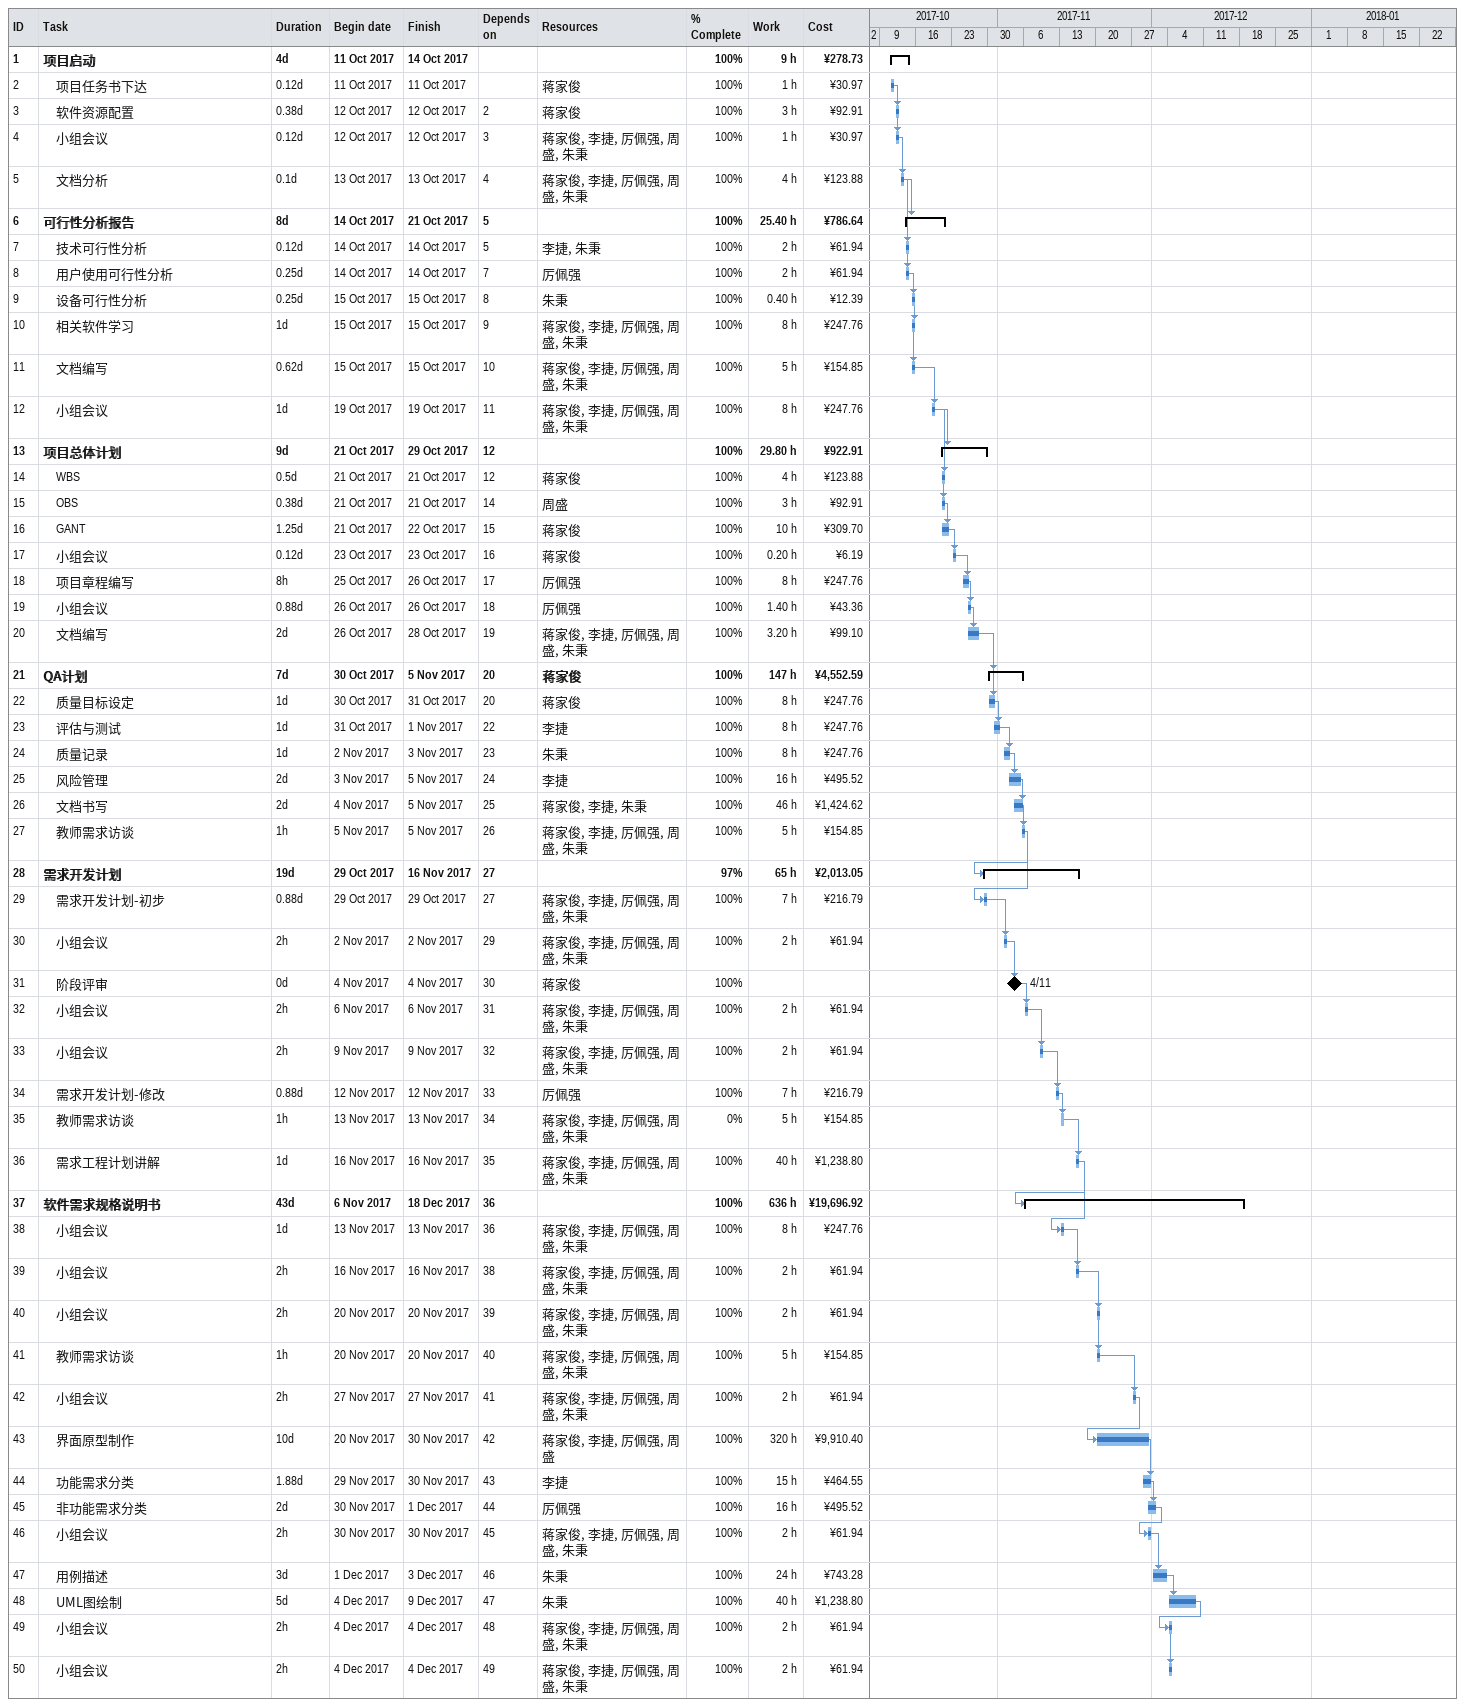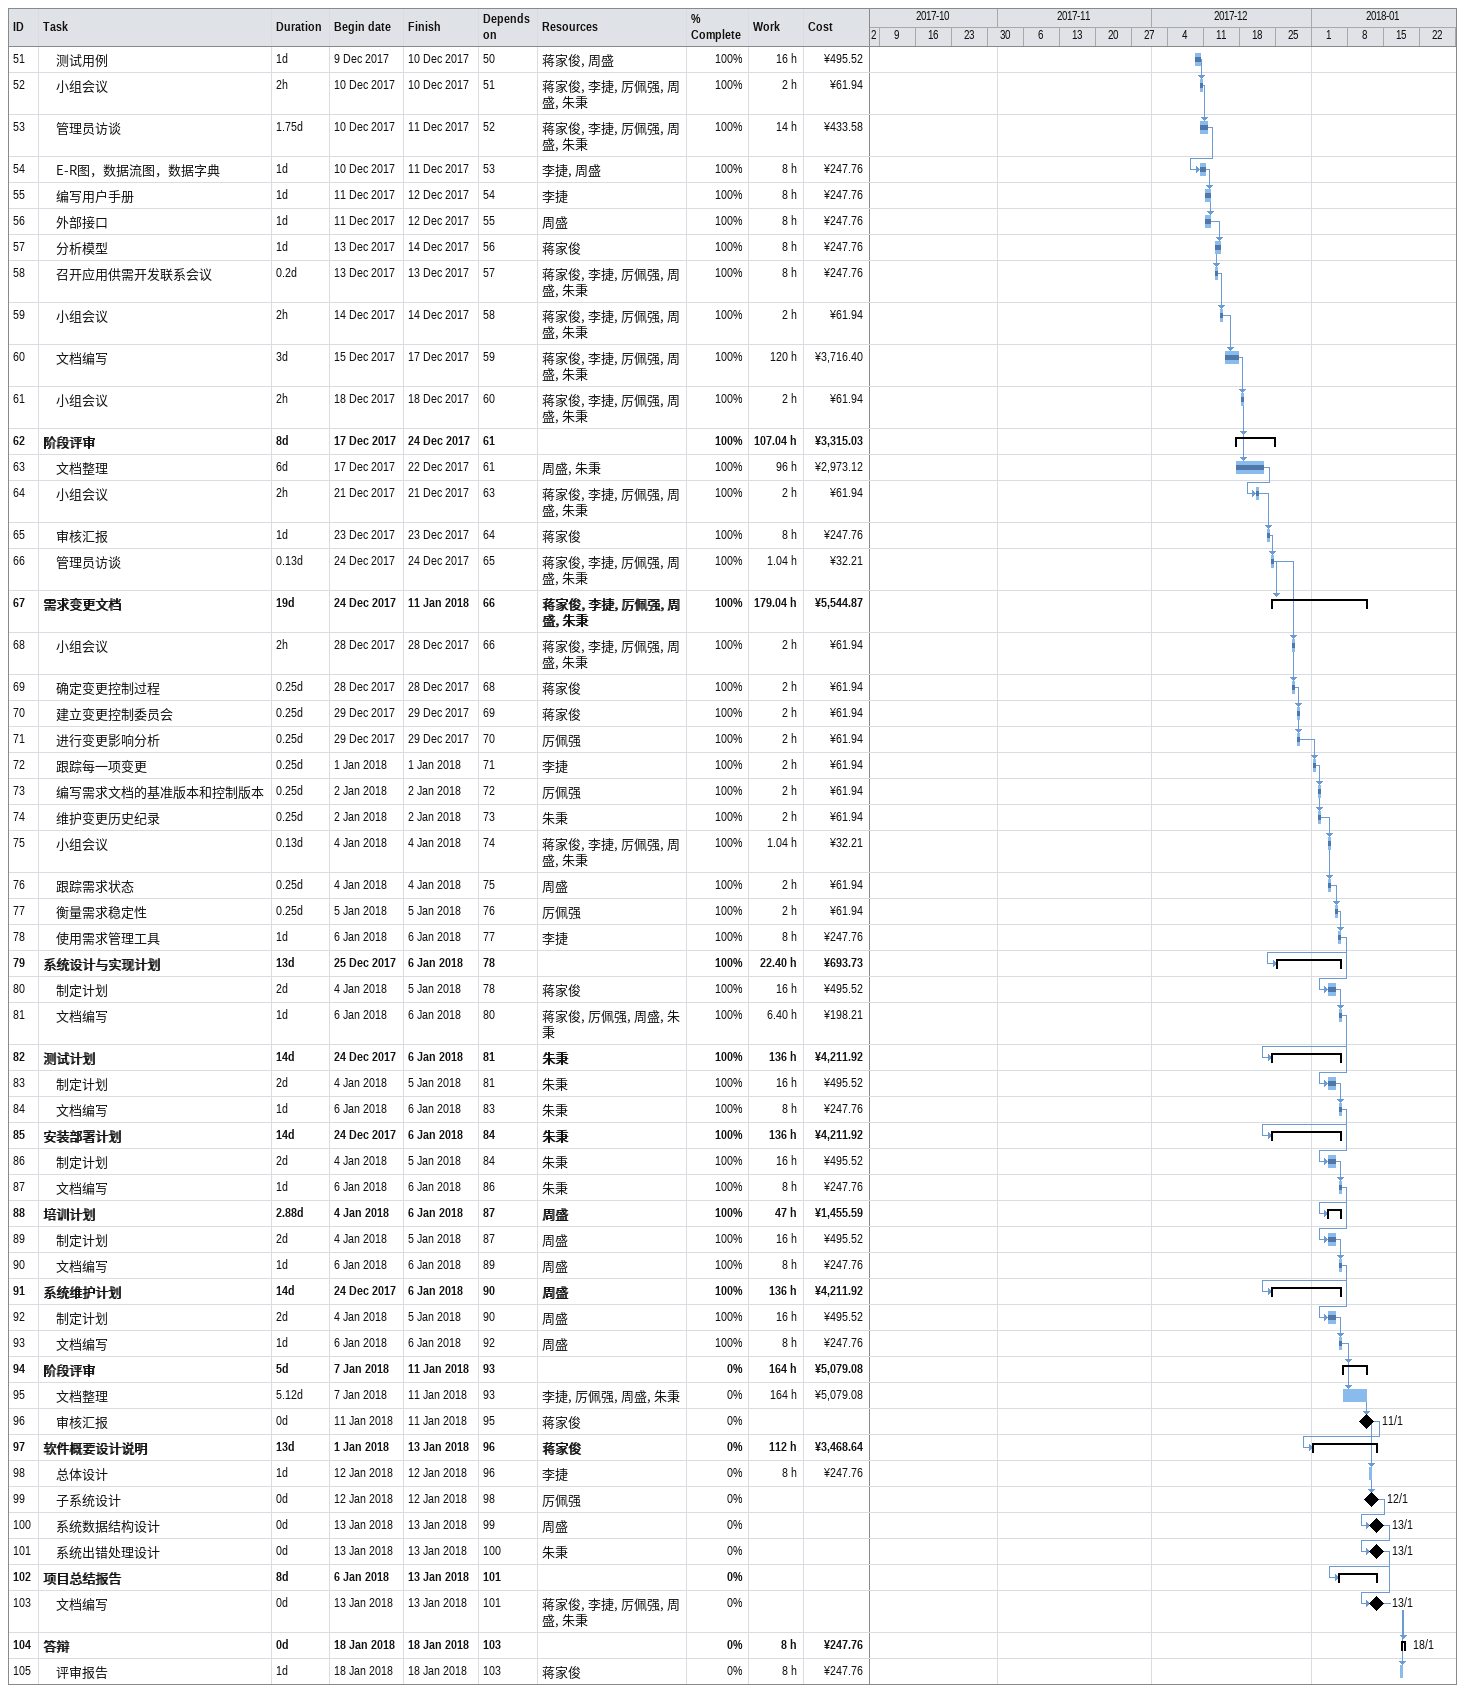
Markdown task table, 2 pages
| ID | Level | Task | Duration | Start | Finish | Predecessors | Resources | % complete | Work (h) | Cost (¥) |
|---|---|---|---|---|---|---|---|---|---|---|
| 1 | 1 | **项目启动** | 4d | 2017-10-11 | 2017-10-14 |  |  | 100 | 9 | 278.73 |
| 2 | 2 | 项目任务书下达 | 0.12d | 2017-10-11 | 2017-10-11 |  | 蒋家俊 | 100 | 1 | 30.97 |
| 3 | 2 | 软件资源配置 | 0.38d | 2017-10-12 | 2017-10-12 | 2 | 蒋家俊 | 100 | 3 | 92.91 |
| 4 | 2 | 小组会议 | 0.12d | 2017-10-12 | 2017-10-12 | 3 | 蒋家俊, 李捷, 厉佩强, 周盛, 朱秉 | 100 | 1 | 30.97 |
| 5 | 2 | 文档分析 | 0.1d | 2017-10-13 | 2017-10-13 | 4 | 蒋家俊, 李捷, 厉佩强, 周盛, 朱秉 | 100 | 4 | 123.88 |
| 6 | 1 | **可行性分析报告** | 8d | 2017-10-14 | 2017-10-21 | 5 |  | 100 | 25.40 | 786.64 |
| 7 | 2 | 技术可行性分析 | 0.12d | 2017-10-14 | 2017-10-14 | 5 | 李捷, 朱秉 | 100 | 2 | 61.94 |
| 8 | 2 | 用户使用可行性分析 | 0.25d | 2017-10-14 | 2017-10-14 | 7 | 厉佩强 | 100 | 2 | 61.94 |
| 9 | 2 | 设备可行性分析 | 0.25d | 2017-10-15 | 2017-10-15 | 8 | 朱秉 | 100 | 0.40 | 12.39 |
| 10 | 2 | 相关软件学习 | 1d | 2017-10-15 | 2017-10-15 | 9 | 蒋家俊, 李捷, 厉佩强, 周盛, 朱秉 | 100 | 8 | 247.76 |
| 11 | 2 | 文档编写 | 0.62d | 2017-10-15 | 2017-10-15 | 10 | 蒋家俊, 李捷, 厉佩强, 周盛, 朱秉 | 100 | 5 | 154.85 |
| 12 | 2 | 小组会议 | 1d | 2017-10-19 | 2017-10-19 | 11 | 蒋家俊, 李捷, 厉佩强, 周盛, 朱秉 | 100 | 8 | 247.76 |
| 13 | 1 | **项目总体计划** | 9d | 2017-10-21 | 2017-10-29 | 12 |  | 100 | 29.80 | 922.91 |
| 14 | 2 | WBS | 0.5d | 2017-10-21 | 2017-10-21 | 12 | 蒋家俊 | 100 | 4 | 123.88 |
| 15 | 2 | OBS | 0.38d | 2017-10-21 | 2017-10-21 | 14 | 周盛 | 100 | 3 | 92.91 |
| 16 | 2 | GANT | 1.25d | 2017-10-21 | 2017-10-22 | 15 | 蒋家俊 | 100 | 10 | 309.70 |
| 17 | 2 | 小组会议 | 0.12d | 2017-10-23 | 2017-10-23 | 16 | 蒋家俊 | 100 | 0.20 | 6.19 |
| 18 | 2 | 项目章程编写 | 8h | 2017-10-25 | 2017-10-26 | 17 | 厉佩强 | 100 | 8 | 247.76 |
| 19 | 2 | 小组会议 | 0.88d | 2017-10-26 | 2017-10-26 | 18 | 厉佩强 | 100 | 1.40 | 43.36 |
| 20 | 2 | 文档编写 | 2d | 2017-10-26 | 2017-10-28 | 19 | 蒋家俊, 李捷, 厉佩强, 周盛, 朱秉 | 100 | 3.20 | 99.10 |
| 21 | 1 | **QA计划** | 7d | 2017-10-30 | 2017-11-05 | 20 | 蒋家俊 | 100 | 147 | 4552.59 |
| 22 | 2 | 质量目标设定 | 1d | 2017-10-30 | 2017-10-31 | 20 | 蒋家俊 | 100 | 8 | 247.76 |
| 23 | 2 | 评估与测试 | 1d | 2017-10-31 | 2017-11-01 | 22 | 李捷 | 100 | 8 | 247.76 |
| 24 | 2 | 质量记录 | 1d | 2017-11-02 | 2017-11-03 | 23 | 朱秉 | 100 | 8 | 247.76 |
| 25 | 2 | 风险管理 | 2d | 2017-11-03 | 2017-11-05 | 24 | 李捷 | 100 | 16 | 495.52 |
| 26 | 2 | 文档书写 | 2d | 2017-11-04 | 2017-11-05 | 25 | 蒋家俊, 李捷, 朱秉 | 100 | 46 | 1424.62 |
| 27 | 2 | 教师需求访谈 | 1h | 2017-11-05 | 2017-11-05 | 26 | 蒋家俊, 李捷, 厉佩强, 周盛, 朱秉 | 100 | 5 | 154.85 |
| 28 | 1 | **需求开发计划** | 19d | 2017-10-29 | 2017-11-16 | 27 |  | 97 | 65 | 2013.05 |
| 29 | 2 | 需求开发计划-初步 | 0.88d | 2017-10-29 | 2017-10-29 | 27 | 蒋家俊, 李捷, 厉佩强, 周盛, 朱秉 | 100 | 7 | 216.79 |
| 30 | 2 | 小组会议 | 2h | 2017-11-02 | 2017-11-02 | 29 | 蒋家俊, 李捷, 厉佩强, 周盛, 朱秉 | 100 | 2 | 61.94 |
| 31 | 2 | 阶段评审 | 0d | 2017-11-04 | 2017-11-04 | 30 | 蒋家俊 | 100 |  |  |
| 32 | 2 | 小组会议 | 2h | 2017-11-06 | 2017-11-06 | 31 | 蒋家俊, 李捷, 厉佩强, 周盛, 朱秉 | 100 | 2 | 61.94 |
| 33 | 2 | 小组会议 | 2h | 2017-11-09 | 2017-11-09 | 32 | 蒋家俊, 李捷, 厉佩强, 周盛, 朱秉 | 100 | 2 | 61.94 |
| 34 | 2 | 需求开发计划-修改 | 0.88d | 2017-11-12 | 2017-11-12 | 33 | 厉佩强 | 100 | 7 | 216.79 |
| 35 | 2 | 教师需求访谈 | 1h | 2017-11-13 | 2017-11-13 | 34 | 蒋家俊, 李捷, 厉佩强, 周盛, 朱秉 | 0 | 5 | 154.85 |
| 36 | 2 | 需求工程计划讲解 | 1d | 2017-11-16 | 2017-11-16 | 35 | 蒋家俊, 李捷, 厉佩强, 周盛, 朱秉 | 100 | 40 | 1238.80 |
| 37 | 1 | **软件需求规格说明书** | 43d | 2017-11-06 | 2017-12-18 | 36 |  | 100 | 636 | 19696.92 |
| 38 | 2 | 小组会议 | 1d | 2017-11-13 | 2017-11-13 | 36 | 蒋家俊, 李捷, 厉佩强, 周盛, 朱秉 | 100 | 8 | 247.76 |
| 39 | 2 | 小组会议 | 2h | 2017-11-16 | 2017-11-16 | 38 | 蒋家俊, 李捷, 厉佩强, 周盛, 朱秉 | 100 | 2 | 61.94 |
| 40 | 2 | 小组会议 | 2h | 2017-11-20 | 2017-11-20 | 39 | 蒋家俊, 李捷, 厉佩强, 周盛, 朱秉 | 100 | 2 | 61.94 |
| 41 | 2 | 教师需求访谈 | 1h | 2017-11-20 | 2017-11-20 | 40 | 蒋家俊, 李捷, 厉佩强, 周盛, 朱秉 | 100 | 5 | 154.85 |
| 42 | 2 | 小组会议 | 2h | 2017-11-27 | 2017-11-27 | 41 | 蒋家俊, 李捷, 厉佩强, 周盛, 朱秉 | 100 | 2 | 61.94 |
| 43 | 2 | 界面原型制作 | 10d | 2017-11-20 | 2017-11-30 | 42 | 蒋家俊, 李捷, 厉佩强, 周盛 | 100 | 320 | 9910.40 |
| 44 | 2 | 功能需求分类 | 1.88d | 2017-11-29 | 2017-11-30 | 43 | 李捷 | 100 | 15 | 464.55 |
| 45 | 2 | 非功能需求分类 | 2d | 2017-11-30 | 2017-12-01 | 44 | 厉佩强 | 100 | 16 | 495.52 |
| 46 | 2 | 小组会议 | 2h | 2017-11-30 | 2017-11-30 | 45 | 蒋家俊, 李捷, 厉佩强, 周盛, 朱秉 | 100 | 2 | 61.94 |
| 47 | 2 | 用例描述 | 3d | 2017-12-01 | 2017-12-03 | 46 | 朱秉 | 100 | 24 | 743.28 |
| 48 | 2 | UML图绘制 | 5d | 2017-12-04 | 2017-12-09 | 47 | 朱秉 | 100 | 40 | 1238.80 |
| 49 | 2 | 小组会议 | 2h | 2017-12-04 | 2017-12-04 | 48 | 蒋家俊, 李捷, 厉佩强, 周盛, 朱秉 | 100 | 2 | 61.94 |
| 50 | 2 | 小组会议 | 2h | 2017-12-04 | 2017-12-04 | 49 | 蒋家俊, 李捷, 厉佩强, 周盛, 朱秉 | 100 | 2 | 61.94 |
| 51 | 2 | 测试用例 | 1d | 2017-12-09 | 2017-12-10 | 50 | 蒋家俊, 周盛 | 100 | 16 | 495.52 |
| 52 | 2 | 小组会议 | 2h | 2017-12-10 | 2017-12-10 | 51 | 蒋家俊, 李捷, 厉佩强, 周盛, 朱秉 | 100 | 2 | 61.94 |
| 53 | 2 | 管理员访谈 | 1.75d | 2017-12-10 | 2017-12-11 | 52 | 蒋家俊, 李捷, 厉佩强, 周盛, 朱秉 | 100 | 14 | 433.58 |
| 54 | 2 | E-R图，数据流图，数据字典 | 1d | 2017-12-10 | 2017-12-11 | 53 | 李捷, 周盛 | 100 | 8 | 247.76 |
| 55 | 2 | 编写用户手册 | 1d | 2017-12-11 | 2017-12-12 | 54 | 李捷 | 100 | 8 | 247.76 |
| 56 | 2 | 外部接口 | 1d | 2017-12-11 | 2017-12-12 | 55 | 周盛 | 100 | 8 | 247.76 |
| 57 | 2 | 分析模型 | 1d | 2017-12-13 | 2017-12-14 | 56 | 蒋家俊 | 100 | 8 | 247.76 |
| 58 | 2 | 召开应用供需开发联系会议 | 0.2d | 2017-12-13 | 2017-12-13 | 57 | 蒋家俊, 李捷, 厉佩强, 周盛, 朱秉 | 100 | 8 | 247.76 |
| 59 | 2 | 小组会议 | 2h | 2017-12-14 | 2017-12-14 | 58 | 蒋家俊, 李捷, 厉佩强, 周盛, 朱秉 | 100 | 2 | 61.94 |
| 60 | 2 | 文档编写 | 3d | 2017-12-15 | 2017-12-17 | 59 | 蒋家俊, 李捷, 厉佩强, 周盛, 朱秉 | 100 | 120 | 3716.40 |
| 61 | 2 | 小组会议 | 2h | 2017-12-18 | 2017-12-18 | 60 | 蒋家俊, 李捷, 厉佩强, 周盛, 朱秉 | 100 | 2 | 61.94 |
| 62 | 1 | **阶段评审** | 8d | 2017-12-17 | 2017-12-24 | 61 |  | 100 | 107.04 | 3315.03 |
| 63 | 2 | 文档整理 | 6d | 2017-12-17 | 2017-12-22 | 61 | 周盛, 朱秉 | 100 | 96 | 2973.12 |
| 64 | 2 | 小组会议 | 2h | 2017-12-21 | 2017-12-21 | 63 | 蒋家俊, 李捷, 厉佩强, 周盛, 朱秉 | 100 | 2 | 61.94 |
| 65 | 2 | 审核汇报 | 1d | 2017-12-23 | 2017-12-23 | 64 | 蒋家俊 | 100 | 8 | 247.76 |
| 66 | 2 | 管理员访谈 | 0.13d | 2017-12-24 | 2017-12-24 | 65 | 蒋家俊, 李捷, 厉佩强, 周盛, 朱秉 | 100 | 1.04 | 32.21 |
| 67 | 1 | **需求变更文档** | 19d | 2017-12-24 | 2018-01-11 | 66 | 蒋家俊, 李捷, 厉佩强, 周盛, 朱秉 | 100 | 179.04 | 5544.87 |
| 68 | 2 | 小组会议 | 2h | 2017-12-28 | 2017-12-28 | 66 | 蒋家俊, 李捷, 厉佩强, 周盛, 朱秉 | 100 | 2 | 61.94 |
| 69 | 2 | 确定变更控制过程 | 0.25d | 2017-12-28 | 2017-12-28 | 68 | 蒋家俊 | 100 | 2 | 61.94 |
| 70 | 2 | 建立变更控制委员会 | 0.25d | 2017-12-29 | 2017-12-29 | 69 | 蒋家俊 | 100 | 2 | 61.94 |
| 71 | 2 | 进行变更影响分析 | 0.25d | 2017-12-29 | 2017-12-29 | 70 | 厉佩强 | 100 | 2 | 61.94 |
| 72 | 2 | 跟踪每一项变更 | 0.25d | 2018-01-01 | 2018-01-01 | 71 | 李捷 | 100 | 2 | 61.94 |
| 73 | 2 | 编写需求文档的基准版本和控制版本 | 0.25d | 2018-01-02 | 2018-01-02 | 72 | 厉佩强 | 100 | 2 | 61.94 |
| 74 | 2 | 维护变更历史纪录 | 0.25d | 2018-01-02 | 2018-01-02 | 73 | 朱秉 | 100 | 2 | 61.94 |
| 75 | 2 | 小组会议 | 0.13d | 2018-01-04 | 2018-01-04 | 74 | 蒋家俊, 李捷, 厉佩强, 周盛, 朱秉 | 100 | 1.04 | 32.21 |
| 76 | 2 | 跟踪需求状态 | 0.25d | 2018-01-04 | 2018-01-04 | 75 | 周盛 | 100 | 2 | 61.94 |
| 77 | 2 | 衡量需求稳定性 | 0.25d | 2018-01-05 | 2018-01-05 | 76 | 厉佩强 | 100 | 2 | 61.94 |
| 78 | 2 | 使用需求管理工具 | 1d | 2018-01-06 | 2018-01-06 | 77 | 李捷 | 100 | 8 | 247.76 |
| 79 | 1 | **系统设计与实现计划** | 13d | 2017-12-25 | 2018-01-06 | 78 |  | 100 | 22.40 | 693.73 |
| 80 | 2 | 制定计划 | 2d | 2018-01-04 | 2018-01-05 | 78 | 蒋家俊 | 100 | 16 | 495.52 |
| 81 | 2 | 文档编写 | 1d | 2018-01-06 | 2018-01-06 | 80 | 蒋家俊, 厉佩强, 周盛, 朱秉 | 100 | 6.40 | 198.21 |
| 82 | 1 | **测试计划** | 14d | 2017-12-24 | 2018-01-06 | 81 | 朱秉 | 100 | 136 | 4211.92 |
| 83 | 2 | 制定计划 | 2d | 2018-01-04 | 2018-01-05 | 81 | 朱秉 | 100 | 16 | 495.52 |
| 84 | 2 | 文档编写 | 1d | 2018-01-06 | 2018-01-06 | 83 | 朱秉 | 100 | 8 | 247.76 |
| 85 | 1 | **安装部署计划** | 14d | 2017-12-24 | 2018-01-06 | 84 | 朱秉 | 100 | 136 | 4211.92 |
| 86 | 2 | 制定计划 | 2d | 2018-01-04 | 2018-01-05 | 84 | 朱秉 | 100 | 16 | 495.52 |
| 87 | 2 | 文档编写 | 1d | 2018-01-06 | 2018-01-06 | 86 | 朱秉 | 100 | 8 | 247.76 |
| 88 | 1 | **培训计划** | 2.88d | 2018-01-04 | 2018-01-06 | 87 | 周盛 | 100 | 47 | 1455.59 |
| 89 | 2 | 制定计划 | 2d | 2018-01-04 | 2018-01-05 | 87 | 周盛 | 100 | 16 | 495.52 |
| 90 | 2 | 文档编写 | 1d | 2018-01-06 | 2018-01-06 | 89 | 周盛 | 100 | 8 | 247.76 |
| 91 | 1 | **系统维护计划** | 14d | 2017-12-24 | 2018-01-06 | 90 | 周盛 | 100 | 136 | 4211.92 |
| 92 | 2 | 制定计划 | 2d | 2018-01-04 | 2018-01-05 | 90 | 周盛 | 100 | 16 | 495.52 |
| 93 | 2 | 文档编写 | 1d | 2018-01-06 | 2018-01-06 | 92 | 周盛 | 100 | 8 | 247.76 |
| 94 | 1 | **阶段评审** | 5d | 2018-01-07 | 2018-01-11 | 93 |  | 0 | 164 | 5079.08 |
| 95 | 2 | 文档整理 | 5.12d | 2018-01-07 | 2018-01-11 | 93 | 李捷, 厉佩强, 周盛, 朱秉 | 0 | 164 | 5079.08 |
| 96 | 2 | 审核汇报 | 0d | 2018-01-11 | 2018-01-11 | 95 | 蒋家俊 | 0 |  |  |
| 97 | 1 | **软件概要设计说明** | 13d | 2018-01-01 | 2018-01-13 | 96 | 蒋家俊 | 0 | 112 | 3468.64 |
| 98 | 2 | 总体设计 | 1d | 2018-01-12 | 2018-01-12 | 96 | 李捷 | 0 | 8 | 247.76 |
| 99 | 2 | 子系统设计 | 0d | 2018-01-12 | 2018-01-12 | 98 | 厉佩强 | 0 |  |  |
| 100 | 2 | 系统数据结构设计 | 0d | 2018-01-13 | 2018-01-13 | 99 | 周盛 | 0 |  |  |
| 101 | 2 | 系统出错处理设计 | 0d | 2018-01-13 | 2018-01-13 | 100 | 朱秉 | 0 |  |  |
| 102 | 1 | **项目总结报告** | 8d | 2018-01-06 | 2018-01-13 | 101 |  | 0 |  |  |
| 103 | 2 | 文档编写 | 0d | 2018-01-13 | 2018-01-13 | 101 | 蒋家俊, 李捷, 厉佩强, 周盛, 朱秉 | 0 |  |  |
| 104 | 1 | **答辩** | 0d | 2018-01-18 | 2018-01-18 | 103 |  | 0 | 8 | 247.76 |
| 105 | 2 | 评审报告 | 1d | 2018-01-18 | 2018-01-18 | 103 | 蒋家俊 | 0 | 8 | 247.76 |
